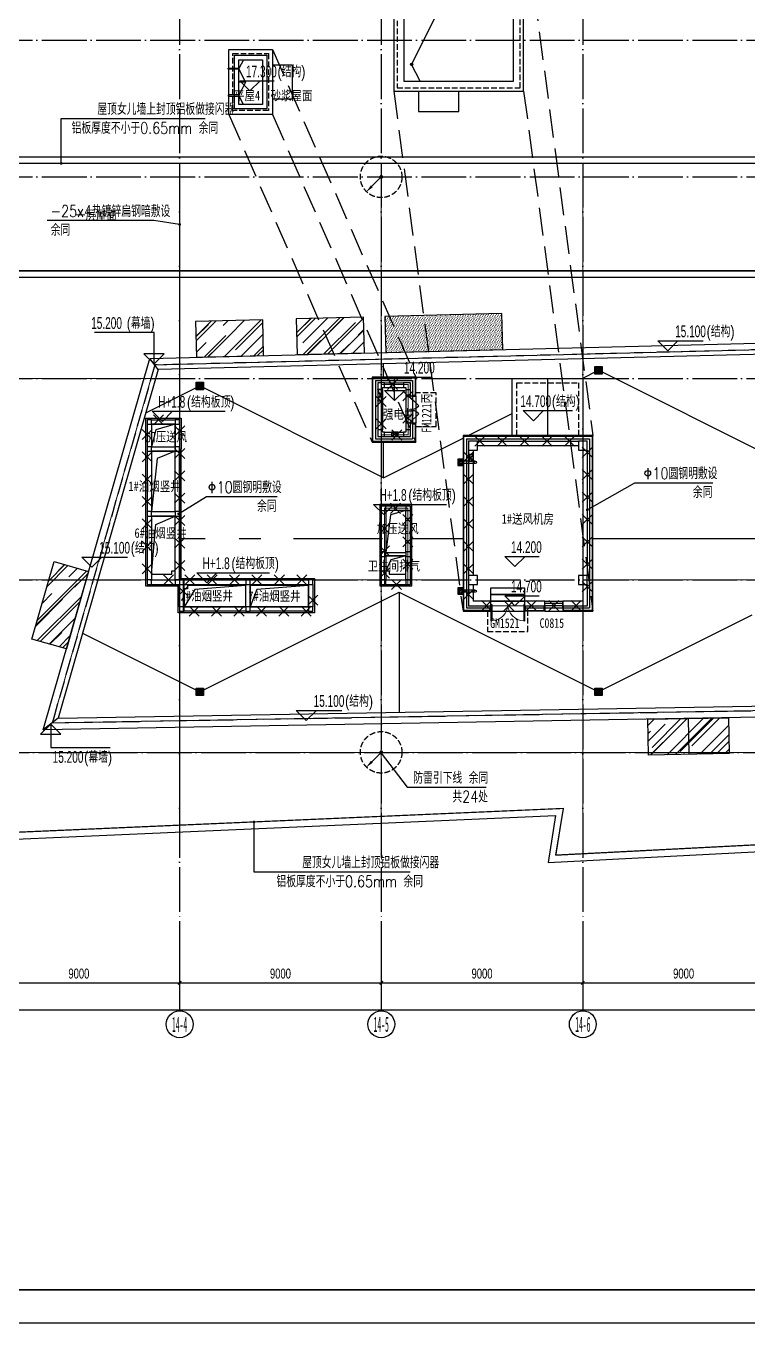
# Model space of a CAD drawing. Extents: x -233336 to 840473, y -28113 to 330904.
# Drawn here: x 706535 to 738745, y 238458 to 297118 of the extents above; entities that cross this region are included whole.
import ezdxf
from ezdxf.enums import TextEntityAlignment as Align
from ezdxf.xclip import XClip

# ---------------------------------------------------------------- set-up
doc = ezdxf.new("R2010")
doc.units = 0
doc.header["$LTSCALE"] = 1000
doc.header["$XCLIPFRAME"] = 2
for name, pattern in [('104-14# 核心筒$0$DOTE', [2.42, 2, -0.2, 0.02, -0.2]), ('DASH', [0.35, 0.25, -0.1]), ('X-104 14#平面$0$$0$DASH', [0.35, 0.25, -0.1]), ('X-104 14#平面$0$109 3#平面$0$DASH', [0.35, 0.25, -0.1]), ('X-104 14#平面$0$DASH', [0.35, 0.25, -0.1])]:
    doc.linetypes.add(name, pattern=pattern)
doc.layers.get('0').update_dxf_attribs({"linetype": 'CONTINUOUS'})
doc.layers.get('Defpoints').update_dxf_attribs({"linetype": 'CONTINUOUS'})
for name, color, linetype in [('104-14# 核心筒$0$01-标注_轴线坐标', 8, 'CONTINUOUS'), ('104-14# 核心筒$0$A_AXIS-轴线', 8, '104-14# 核心筒$0$DOTE'), ('104-14# 核心筒$0$AXIS_TEXT', 7, 'CONTINUOUS'), ('AXIS_TEXT', 7, 'CONTINUOUS'), ('LIGHTNING_DIM', 80, 'CONTINUOUS'), ('LWIRE', 80, 'CONTINUOUS'), ('TEL_LEAD', 80, 'CONTINUOUS'), ('WIRE-避雷', 130, 'CONTINUOUS'), ('X-104 14#平面$0$01-标注_标高', 8, 'CONTINUOUS'), ('X-104 14#平面$0$02-TEXT_房间', 9, 'CONTINUOUS'), ('X-104 14#平面$0$02-TEXT_标注', 9, 'CONTINUOUS'), ('X-104 14#平面$0$02-TEXT_门窗', 9, 'CONTINUOUS'), ('X-104 14#平面$0$A-C_玻璃幕墙', 8, 'CONTINUOUS'), ('X-104 14#平面$0$A-C_窗', 8, 'CONTINUOUS'), ('X-104 14#平面$0$A-C_门', 8, 'CONTINUOUS'), ('X-104 14#平面$0$A-O_分水线', 8, 'CONTINUOUS'), ('X-104 14#平面$0$A-O_屋面', 8, 'CONTINUOUS'), ('X-104 14#平面$0$A-SUR_保温', 8, 'CONTINUOUS'), ('X-104 14#平面$0$A-SUR_看线', 8, 'CONTINUOUS'), ('X-104 14#平面$0$A-TECH_电气', 8, 'CONTINUOUS'), ('X-104 14#平面$0$A-TECH_结构', 8, 'CONTINUOUS'), ('X-104 14#平面$0$A_STR-砌块墙', 7, 'CONTINUOUS'), ('X-104 14#平面$0$A_STR-砼柱', 8, 'CONTINUOUS'), ('X-104 14#平面$0$DOOR_FIRE', 8, 'CONTINUOUS'), ('X-104 14#平面$0$DOOR_FIRE_TEXT', 7, 'CONTINUOUS'), ('X-104 14#平面$0$DUCT-新风管立管', 3, 'CONTINUOUS'), ('X-104 14#平面$0$EH_玻璃', 8, 'CONTINUOUS'), ('X-104 14#平面$0$图例', 7, 'CONTINUOUS')]:
    doc.layers.add(name, color=color, linetype=linetype)
doc.layers.add('X-104 14#平面$0$04-不打印_辅助线', color=8, linetype='CONTINUOUS', plot=False)
doc.styles.add('104-14# 核心筒$0$_TCH_AXIS', font='STXIHEI.TTF', dxfattribs={"width": 0.8})
doc.styles.add('104-14# 核心筒$0$_TCH_DIM_T3', font='ros.shx', dxfattribs={"width": 0.705882, "bigfont": 'jd.shx'})
doc.styles.add('_TEL_DIM', font='ROMANS2', dxfattribs={"width": 0.8, "height": 3.5, "bigfont": 'HZDF2'})
doc.styles.add('COMPLEX', font='COMPLEX')
doc.styles.get("Standard").update_dxf_attribs({"font": 'GBENOR', "bigfont": 'GBCBIG'})
doc.styles.add('X-104 14#平面$0$_TCH_DIM', font='ros.shx', dxfattribs={"width": 0.8, "bigfont": 'jd.shx'})
doc.styles.add('X-104 14#平面$0$_TCH_SPACE', font='STXIHEI.TTF', dxfattribs={"width": 0.8, "height": 5})
doc.styles.add('X-104 14#平面$0$_TCH_WINDOW', font='STXIHEI.TTF', dxfattribs={"width": 0.75, "height": 3.5})
doc.styles.add('X-104 14#平面$0$Standard', font='STXIHEI.TTF', dxfattribs={"width": 0.8})
doc.dimstyles.new('104-14# 核心筒$0$_TCH_ARCH&&150', dxfattribs={"dimtxt": 446.25, "dimasz": 150, "dimexe": 375, "dimexo": 450, "dimgap": 189.375, "dimtad": 1, "dimdec": 0, "dimzin": 0, "dimdsep": 46, "dimtxsty": '104-14# 核心筒$0$_TCH_DIM_T3', "dimblk": '104-14# 核心筒$0$_ArchTick', "dimcen": 0.09, "dimclrt": 7, "dimazin": 2, "dimtfac": 1, "dimtdec": 0, "dimtix": 1, "dimtmove": 2, "dimatfit": 3, "dimfxl": 0, "dimtolj": 1, "dimtzin": 0, "dimarcsym": 0})
pattern_1 = [(45, (0, 0), (646.5784, 1724.2092), [11430, -1524, 3810, -762]), (45, (447.2, 986), (-1255.4398, 177.809), [2286, -251.46, 4572, -571.5]), (45, (-188.6, 727.4), (2440.8336, 3162.8462), [6096, -1066.8, 3048, -762])]

# ---------------------------------------------------------------- blocks, each defined once
blk = doc.blocks.new('图框-A1+1-4')
for points, const_width in [([(0, 0), (1051, 0), (1051, 594), (0, 594)], 0.05), ([(976, 584), (25, 584), (25, 10), (976, 10)], 0.5)]:
    blk.add_lwpolyline(points, close=True, dxfattribs=dict(const_width=const_width))
blk = doc.blocks.new('104-14# 核心筒$0$_ArchTick')
at = {"color": 0, "linetype": 'ByBlock', "const_width": 0.4}
blk.add_lwpolyline([(-0.5, -0.5), (0.5, 0.5)], dxfattribs=at)
blk = doc.blocks.new('*D424')
at = {"layer": '104-14# 核心筒$0$01-标注_轴线坐标', "color": 0, "lineweight": -2}
for p, q in [((14400, 259305), (14400, 256630)), ((23400, 259305), (23400, 256630)), ((14400, 257005), (23400, 257005))]:
    blk.add_line(p, q, dxfattribs=at)
at = {"layer": 'Defpoints', "color": 0}
for p in [(14400, 259755), (23400, 259755), (23400, 257005)]:
    blk.add_point(p, dxfattribs=at)
at = {"layer": '104-14# 核心筒$0$01-标注_轴线坐标', "color": 0, "lineweight": -2, "xscale": 150, "yscale": 150, "zscale": 150, "rotation": 180}
blk.add_blockref('104-14# 核心筒$0$_ArchTick', (14400, 257005), dxfattribs=at)
at = {"layer": '104-14# 核心筒$0$01-标注_轴线坐标', "color": 0, "lineweight": -2, "xscale": 150, "yscale": 150, "zscale": 150}
blk.add_blockref('104-14# 核心筒$0$_ArchTick', (23400, 257005), dxfattribs=at)
at = {"layer": '104-14# 核心筒$0$01-标注_轴线坐标', "color": 7, "insert": (18900, 257417), "char_height": 446.2, "attachment_point": 5, "style": '104-14# 核心筒$0$_TCH_DIM_T3'}
blk.add_mtext('\\A1;9000', dxfattribs=at)
blk = doc.blocks.new('*D425')
at = {"layer": '104-14# 核心筒$0$01-标注_轴线坐标', "color": 0, "lineweight": -2}
for p, q in [((23400, 259305), (23400, 256630)), ((32400, 259305), (32400, 256630)), ((23400, 257005), (32400, 257005))]:
    blk.add_line(p, q, dxfattribs=at)
at = {"layer": 'Defpoints', "color": 0}
for p in [(23400, 259755), (32400, 259755), (32400, 257005)]:
    blk.add_point(p, dxfattribs=at)
at = {"layer": '104-14# 核心筒$0$01-标注_轴线坐标', "color": 0, "lineweight": -2, "xscale": 150, "yscale": 150, "zscale": 150, "rotation": 180}
blk.add_blockref('104-14# 核心筒$0$_ArchTick', (23400, 257005), dxfattribs=at)
at = {"layer": '104-14# 核心筒$0$01-标注_轴线坐标', "color": 0, "lineweight": -2, "xscale": 150, "yscale": 150, "zscale": 150}
blk.add_blockref('104-14# 核心筒$0$_ArchTick', (32400, 257005), dxfattribs=at)
at = {"layer": '104-14# 核心筒$0$01-标注_轴线坐标', "color": 7, "insert": (27900, 257417), "char_height": 446.2, "attachment_point": 5, "style": '104-14# 核心筒$0$_TCH_DIM_T3'}
blk.add_mtext('\\A1;9000', dxfattribs=at)
blk = doc.blocks.new('*D426')
at = {"layer": '104-14# 核心筒$0$01-标注_轴线坐标', "color": 0, "lineweight": -2}
for p, q in [((32400, 259305), (32400, 256630)), ((41400, 259305), (41400, 256630)), ((32400, 257005), (41400, 257005))]:
    blk.add_line(p, q, dxfattribs=at)
at = {"layer": 'Defpoints', "color": 0}
for p in [(32400, 259755), (41400, 259755), (41400, 257005)]:
    blk.add_point(p, dxfattribs=at)
at = {"layer": '104-14# 核心筒$0$01-标注_轴线坐标', "color": 0, "lineweight": -2, "xscale": 150, "yscale": 150, "zscale": 150, "rotation": 180}
blk.add_blockref('104-14# 核心筒$0$_ArchTick', (32400, 257005), dxfattribs=at)
at = {"layer": '104-14# 核心筒$0$01-标注_轴线坐标', "color": 0, "lineweight": -2, "xscale": 150, "yscale": 150, "zscale": 150}
blk.add_blockref('104-14# 核心筒$0$_ArchTick', (41400, 257005), dxfattribs=at)
at = {"layer": '104-14# 核心筒$0$01-标注_轴线坐标', "color": 7, "insert": (36900, 257417), "char_height": 446.2, "attachment_point": 5, "style": '104-14# 核心筒$0$_TCH_DIM_T3'}
blk.add_mtext('\\A1;9000', dxfattribs=at)
blk = doc.blocks.new('*D427')
at = {"layer": '104-14# 核心筒$0$01-标注_轴线坐标', "color": 0, "lineweight": -2}
for p, q in [((41400, 259305), (41400, 256630)), ((50400, 259305), (50400, 256630)), ((41400, 257005), (50400, 257005))]:
    blk.add_line(p, q, dxfattribs=at)
at = {"layer": 'Defpoints', "color": 0}
for p in [(41400, 259755), (50400, 259755), (50400, 257005)]:
    blk.add_point(p, dxfattribs=at)
at = {"layer": '104-14# 核心筒$0$01-标注_轴线坐标', "color": 0, "lineweight": -2, "xscale": 150, "yscale": 150, "zscale": 150, "rotation": 180}
blk.add_blockref('104-14# 核心筒$0$_ArchTick', (41400, 257005), dxfattribs=at)
at = {"layer": '104-14# 核心筒$0$01-标注_轴线坐标', "color": 0, "lineweight": -2, "xscale": 150, "yscale": 150, "zscale": 150}
blk.add_blockref('104-14# 核心筒$0$_ArchTick', (50400, 257005), dxfattribs=at)
at = {"layer": '104-14# 核心筒$0$01-标注_轴线坐标', "color": 7, "insert": (45900, 257417), "char_height": 446.2, "attachment_point": 5, "style": '104-14# 核心筒$0$_TCH_DIM_T3'}
blk.add_mtext('\\A1;9000', dxfattribs=at)
blk = doc.blocks.new('_AXISO')
blk.add_circle((0, 0), 0.5)
at = {"layer": 'AXIS_TEXT', "style": 'COMPLEX', "width": 1.041667}
blk.add_attdef('A', text='', height=0.56, dxfattribs=at).set_placement((-0.25, -0.28), (0.25, -0.28), align=Align.FIT)
blk = doc.blocks.new('*D477')
at = {"layer": '104-14# 核心筒$0$01-标注_轴线坐标', "color": 0, "lineweight": -2}
for p, q in [((-6010, 259305), (-6010, 255430)), ((120742, 259305), (120742, 255430)), ((-6010, 255805), (120742, 255805))]:
    blk.add_line(p, q, dxfattribs=at)
at = {"layer": 'Defpoints', "color": 0}
for p in [(-6010, 259755), (120742, 259755), (120742, 255805)]:
    blk.add_point(p, dxfattribs=at)
at = {"layer": '104-14# 核心筒$0$01-标注_轴线坐标', "color": 0, "lineweight": -2, "xscale": 150, "yscale": 150, "zscale": 150, "rotation": 180}
blk.add_blockref('104-14# 核心筒$0$_ArchTick', (-6010, 255805), dxfattribs=at)
at = {"layer": '104-14# 核心筒$0$01-标注_轴线坐标', "color": 0, "lineweight": -2, "xscale": 150, "yscale": 150, "zscale": 150}
blk.add_blockref('104-14# 核心筒$0$_ArchTick', (120742, 255805), dxfattribs=at)
at = {"layer": '104-14# 核心筒$0$01-标注_轴线坐标', "color": 7, "insert": (57366, 256217), "char_height": 446.2, "attachment_point": 5, "style": '104-14# 核心筒$0$_TCH_DIM_T3'}
blk.add_mtext('\\A1;126752', dxfattribs=at)
blk = doc.blocks.new('X-104 14#平面$0$0000')
for p, q in [((-8900, 15021), (-8900, 15629)), ((-25, 14971), (700, 15334)), ((9050, 11159), (700, 15334)), ((-19514, 13427), (-17100, 14634)), ((-8900, 10534), (-17100, 14634)), ((-5125, 12421), (-3150, 13409)), ((-8900, 10534), (-5350, 12309)), ((-8900, 10534), (-8900, 12121)), ((-17930, 7817), (-16855, 7817)), ((-15345, 7817), (-14375, 7817)), ((-12925, 7817), (-8950, 7817)), ((-7700, 7817), (-5350, 7817)), ((450, 7817), (27000, 7817)), ((-17100, 971), (-8200, 5421)), ((-8200, 5421), (700, 971)), ((7550, 4396), (700, 971))]:
    blk.add_line(p, q)
for points in [[(-8200, 5421), (-8200, 57)], [(-22335, 3589), (-17100, 971)]]:
    blk.add_lwpolyline(points)
blk = doc.blocks.new('X-104 14#平面$0$jtkjuyriuy')
h = blk.add_hatch()
h.set_pattern_fill('ANSI31', color=8, scale=30, angle=45)
h.set_pattern_definition([(90, (0, 0), (-47.625, 1e-14), [])])
h.paths.add_polyline_path([(-138, 138), (138, 138), (138, -138), (-138, -138)])
for points in [[(-168, 168), (168, 168), (168, -168), (-168, -168)], [(-138, 138), (138, 138), (138, -138), (-138, -138)]]:
    blk.add_lwpolyline(points, close=True)
at = {"layer": 'X-104 14#平面$0$04-不打印_辅助线'}
for p, q in [((-168, 0), (168, 0)), ((0, 168), (0, -168))]:
    blk.add_line(p, q, dxfattribs=at)
blk = doc.blocks.new('X-104 14#平面$0$ddddllll')
at = {"layer": 'X-104 14#平面$0$A-O_分水线'}
for p in [(17800, 15034), (0, 14334), (0, 671), (17800, 671)]:
    blk.add_blockref('X-104 14#平面$0$jtkjuyriuy', p, dxfattribs=at)
blk = doc.blocks.new('X-104 14#平面$0$000003333')
for centre in [(42100, 284363), (24300, 283663), (24300, 270000), (42100, 270000)]:
    blk.add_circle(centre, 50)
blk = doc.blocks.new('X-104 14#平面$0$A$C6C68079C')
at = {"layer": 'X-104 14#平面$0$图例'}
for p, q in [((91, 87), (145, 141)), ((91, -87), (145, -137))]:
    blk.add_line(p, q, dxfattribs=at)
for points in [[(-80, -137), (-80, 141), (145, 141), (145, -137)], [(-80, -87), (-80, 87), (91, 87), (91, -87)]]:
    blk.add_lwpolyline(points, close=True, dxfattribs=at)
blk = doc.blocks.new('*U94')
blk.add_lwpolyline([(200, 0), (200, 500), (0, 500), (0, 0), (200, 0), (0, 500), (0, 0), (200, 500)])
blk = doc.blocks.new('*U95')
blk.add_lwpolyline([(200, 0), (200, 300), (0, 300), (0, 0), (200, 0), (0, 300), (0, 0), (200, 300)])
blk = doc.blocks.new('X-104 14#平面$0$dd')
at = {"layer": 'X-104 14#平面$0$A-TECH_电气'}
for name, p in [('*U94', (32313, -16100)), ('*U95', (36363, -18802))]:
    blk.add_blockref(name, p, dxfattribs=at)
at = {"layer": 'X-104 14#平面$0$A-TECH_电气', "rotation": 270}
blk.add_blockref('*U95', (32913, -17500), dxfattribs=at)
blk = doc.blocks.new('_FZHK')
blk.add_lwpolyline([(-0.5, -0.5), (0.5, -0.5), (0.5, 0.5), (-0.5, 0.5)], close=True)
blk = doc.blocks.new('X-104 14#平面$0$$DorLib2D$00000002')
for p, q in [((-0.5, 0), (-0.5, 0.4875)), ((-0.475, 0.4875), (-0.5, 0.4875)), ((-0.475, 0), (-0.475, 0.4875)), ((0.475, 0), (0.475, 0.4875)), ((0.475, 0.4875), (0.5, 0.4875)), ((0.5, 0), (0.5, 0.4875)), ((-0.5, 0), (-0.475, 0)), ((0.5, 0), (0.475, 0))]:
    blk.add_line(p, q)
at = {"lineweight": 13}
for centre, start, end in [((-0.4875, 0), 0, 88.53072), ((0.4875, 0), 91.46928, 180)]:
    blk.add_arc(centre, 0.4875, start, end, dxfattribs=at)
blk = doc.blocks.new('X-104 14#平面$0$$TCHSYS$WIN2D')
for p, q in [((-0.5, 0.5), (0.5, 0.5)), ((-0.5, 0.5), (-0.5, -0.5)), ((0.5, 0.167), (-0.5, 0.167)), ((0.5, 0.5), (0.5, -0.5)), ((0.5, -0.167), (-0.5, -0.167)), ((-0.5, -0.5), (0.5, -0.5))]:
    blk.add_line(p, q)
blk = doc.blocks.new('X-104 14#平面$0$$DorLib2D$00000116')
at = {"color": 0}
for p, q in [((-0.5, 0), (-0.146, 0.354)), ((0.5, 0), (0.146, 0.354))]:
    blk.add_line(p, q, dxfattribs=at)
for centre, start, end in [((-0.5, 0), 0, 45), ((0.5, 0), 135, 180)]:
    blk.add_arc(centre, 0.5, start, end, dxfattribs=at)
blk = doc.blocks.new('$TelecSys$00000009')
for p, q in [((-0.5, 0.5), (0.5, -0.5)), ((0.5, 0.5), (-0.5, -0.5))]:
    blk.add_line(p, q)
blk = doc.blocks.new('$TelecSys$00000080')
for p, q in [((-0.7, -0.7), (0, 0)), ((0.104, 0.104), (0.104, 0.104)), ((-0.104, -0.104), (-0.104, -0.104))]:
    blk.add_line(p, q)
at = {"const_width": 0.142}
blk.add_lwpolyline([(0.071, 0, 1), (-0.071, 0, 1)], format="xyb", close=True, dxfattribs=at)
blk.add_solid([(-0.63, -0.77), (-0.77, -0.63), (-1.15, -1.15)])
at = {"width": 0.8, "flags": 9}
blk.add_attdef('A', (0, 0), '', height=0.00002, rotation=180, dxfattribs=at)
blk = doc.blocks.new('104-14# 核心筒')
at = {"layer": '104-14# 核心筒$0$01-标注_轴线坐标'}
for p, q in [((23400, 259754.9), (23400, 255754.9)), ((32400, 259754.9), (32400, 255754.9)), ((41400, 259754.9), (41400, 255754.9))]:
    blk.add_line(p, q, dxfattribs=at)
at = {"layer": '104-14# 核心筒$0$A_AXIS-轴线'}
for p, q in [((23400, 317833.6), (23400, 259754.9)), ((32400, 317833.6), (32400, 259754.9)), ((41400, 317833.6), (41400, 259754.9)), ((-9370.1, 299100), (120259.9, 299100)), ((-9370.1, 293000), (120259.9, 293000)), ((-9370.1, 284000), (120259.9, 284000)), ((-9370.1, 275000), (120259.9, 275000)), ((-9520, 267300), (59400, 267300))]:
    blk.add_line(p, q, dxfattribs=at)
at = {"layer": '104-14# 核心筒$0$01-标注_轴线坐标'}
ref = blk.add_blockref('_AXISO', (23400, 255154.9), dxfattribs=dict(at, xscale=1200, yscale=1200, zscale=1200))
ref.add_attrib('A', '14-4', dxfattribs={"layer": '104-14# 核心筒$0$AXIS_TEXT', "height": 678.82, "style": '104-14# 核心筒$0$_TCH_AXIS', "width": 0.46828}).set_placement((23060.6, 254815.5), (23739.4, 254815.5), align=Align.FIT)
ref = blk.add_blockref('_AXISO', (32400, 255154.9), dxfattribs=dict(at, xscale=1200, yscale=1200, zscale=1200))
ref.add_attrib('A', '14-5', dxfattribs={"layer": '104-14# 核心筒$0$AXIS_TEXT', "height": 678.82, "style": '104-14# 核心筒$0$_TCH_AXIS', "width": 0.46828}).set_placement((32060.6, 254815.5), (32739.4, 254815.5), align=Align.FIT)
ref = blk.add_blockref('_AXISO', (41400, 255154.9), dxfattribs=dict(at, xscale=1200, yscale=1200, zscale=1200))
ref.add_attrib('A', '14-6', dxfattribs={"layer": '104-14# 核心筒$0$AXIS_TEXT', "height": 678.82, "style": '104-14# 核心筒$0$_TCH_AXIS', "width": 0.46828}).set_placement((41060.6, 254815.5), (41739.4, 254815.5), align=Align.FIT)
for p1, p2, distance, text, picture, middle in [((-6009.8, 259754.9), (120741.8, 259754.9), -3950, '126752', '*D477', (57366, 256217.4)), ((14400, 259754.9), (23400, 259754.9), -2750, '9000', '*D424', (18900, 257417.4)), ((23400, 259754.9), (32400, 259754.9), -2750, '9000', '*D425', (27900, 257417.4)), ((32400, 259754.9), (41400, 259754.9), -2750, '9000', '*D426', (36900, 257417.4)), ((41400, 259754.9), (50400, 259754.9), -2750, '9000', '*D427', (45900, 257417.4))]:
    dim = blk.add_aligned_dim(p1=p1, p2=p2, distance=distance, text=text, dimstyle='104-14# 核心筒$0$_TCH_ARCH&&150', dxfattribs=at)
    dim.commit()
    dim.dimension.update_dxf_attribs({"geometry": picture, "text_midpoint": middle})
blk = doc.blocks.new('X-104 14#平面')
at = {"layer": 'X-104 14#平面$0$EH_玻璃'}
h = blk.add_hatch(dxfattribs=at)
h.set_pattern_fill('DOTS', color=256, scale=50, angle=45)
h.paths.add_polyline_path([(37785.9, 286891.5), (32557.6, 286759.6), (32597.9, 285160.1), (37826.2, 285292)])
h = blk.add_hatch(dxfattribs=at)
h.set_pattern_fill('AR-RROOF', color=256, scale=600, angle=45)
h.set_pattern_definition(pattern_1)
h.paths.add_polyline_path([(27109.3, 286622.3), (24110.3, 286546.7), (24150.6, 284947.2), (27149.6, 285022.8)])
h = blk.add_hatch(dxfattribs=at)
h.set_pattern_fill('AR-RROOF', color=256, scale=600, angle=45)
h.set_pattern_definition(pattern_1)
h.paths.add_polyline_path([(31607.9, 286735.7), (28608.8, 286660.1), (28649.2, 285060.6), (31648.2, 285136.2)])
h = blk.add_hatch(dxfattribs=at)
h.set_pattern_fill('AR-RROOF', color=256, scale=600, angle=45)
h.set_pattern_definition(pattern_1)
h.paths.add_polyline_path([(17798.5, 275819.1), (19336.5, 275378.1), (18344.2, 271917.6), (16806.2, 272358.6)])
h = blk.add_hatch(dxfattribs=at)
h.set_pattern_fill('AR-RROOF', color=256, scale=600, angle=45)
h.set_pattern_definition(pattern_1)
h.paths.add_polyline_path([(44305.2, 268779.4), (47904.6, 268842.3), (47932.5, 267242.5), (44333.1, 267179.7)])
for points in [[(139216.5, 241800), (-18433.5, 241800), (-18433.5, 330900), (139216.5, 330900)], [(-18433.5, 152700), (139216.5, 152700), (139216.5, 241800), (-18433.5, 241800)]]:
    blk.add_lwpolyline(points, close=True)
at = {"color": 8, "linetype": 'X-104 14#平面$0$109 3#平面$0$DASH'}
for points in [[(38607.5, 296975.9), (38607.5, 304525.9), (33107.5, 304525.9), (33107.5, 296975.9)], [(25774, 298503.5), (27364, 298503.5), (27364, 295963.5), (25774, 295963.5)]]:
    blk.add_lwpolyline(points, close=True, dxfattribs=at)
at = {"layer": 'X-104 14#平面$0$01-标注_标高'}
for p, q in [((26537, 296838.5), (26087, 297288.5)), ((26087, 297288.5), (27618.9, 297288.5)), ((26537, 296838.5), (26987, 297288.5)), ((22255.1, 286052.7), (19595.6, 286052.7)), ((22255.1, 284649.3), (22255.1, 286052.7)), ((45191.7, 285231.5), (44741.7, 285681.5)), ((44741.7, 285681.5), (46776.5, 285681.5)), ((45191.7, 285231.5), (45641.7, 285681.5)), ((22255.1, 284649.3), (21805.1, 285099.3)), ((22705.1, 285099.3), (21805.1, 285099.3)), ((22255.1, 284649.3), (22705.1, 285099.3)), ((32998.5, 283010.5), (32998.5, 284060.5)), ((32998.5, 284060.5), (34670.5, 284060.5)), ((32998.5, 283010.5), (32548.5, 283460.5)), ((32548.5, 283460.5), (33448.5, 283460.5)), ((32998.5, 283010.5), (33448.5, 283460.5)), ((22627.3, 282082.3), (22177.3, 282532.3)), ((22177.3, 282532.3), (25433.3, 282532.3)), ((22627.3, 282082.3), (23077.3, 282532.3)), ((39192.1, 282111.8), (38742.1, 282561.8)), ((38742.1, 282561.8), (40932.4, 282561.8)), ((39192.1, 282111.8), (39642.1, 282561.8)), ((32509.8, 277923.6), (32059.8, 278373.6)), ((32059.8, 278373.6), (35315.8, 278373.6)), ((32509.8, 277923.6), (32959.8, 278373.6)), ((19481.2, 275566), (19031.2, 276016)), ((19031.2, 276016), (21066, 276016)), ((19481.2, 275566), (19931.2, 276016)), ((38368.1, 275595.5), (37918.1, 276045.5)), ((37918.1, 276045.5), (39450, 276045.5)), ((38368.1, 275595.5), (38818.1, 276045.5)), ((24612.3, 274873.6), (24162.3, 275323.6)), ((24162.3, 275323.6), (27418.3, 275323.6)), ((24612.3, 274873.6), (25062.3, 275323.6)), ((38368.1, 273838.4), (37918.1, 274288.4)), ((37918.1, 274288.4), (39450, 274288.4)), ((38368.1, 273838.4), (38818.1, 274288.4)), ((29052.2, 268722.5), (28602.2, 269172.5)), ((28602.2, 269172.5), (30637, 269172.5)), ((29052.2, 268722.5), (29502.2, 269172.5)), ((17642.7, 268564.1), (17192.7, 268114.1)), ((17192.7, 268114.1), (18092.7, 268114.1)), ((17642.7, 268564.1), (18092.7, 268114.1)), ((17642.7, 268564.1), (17642.7, 267514.1)), ((17642.7, 267514.1), (20302.2, 267514.1))]:
    blk.add_line(p, q, dxfattribs=at)
at = {"layer": 'X-104 14#平面$0$02-TEXT_标注', "linetype": 'X-104 14#平面$0$DASH', "ltscale": 5}
for points in [[(38757.5, 304675.9), (41850, 281450)], [(27544, 298683.5), (33950, 284050)], [(32957.5, 296825.9), (36050, 273600)], [(38757.5, 296825.9), (41850, 273600)], [(25594, 295783.5), (32000, 281150)], [(27544, 295783.5), (33950, 281150)]]:
    blk.add_lwpolyline(points, dxfattribs=at)
at = {"layer": 'X-104 14#平面$0$A-C_玻璃幕墙'}
for points in [[(37785.9, 286891.5), (32557.6, 286759.6), (32597.9, 285160.1), (37826.2, 285292)], [(27109.3, 286622.3), (24110.3, 286546.7), (24150.6, 284947.2), (27149.6, 285022.8)], [(31607.9, 286735.7), (28608.8, 286660.1), (28649.2, 285060.6), (31648.2, 285136.2)], [(40530, 273850), (40500, 273850), (40500, 273600), (41850, 273600), (41850, 281450), (36050, 281450), (36050, 273600), (37300, 273600), (37300, 273850), (37270, 273850), (37270, 273630), (36080, 273630), (36080, 281420), (41820, 281420), (41820, 273630), (40530, 273630)], [(17798.5, 275819.1), (19336.5, 275378.1), (18344.2, 271917.6), (16806.2, 272358.6)], [(38800, 273850), (38830, 273850), (38830, 273630), (39670, 273630), (39670, 273850), (39700, 273850), (39700, 273600), (38800, 273600)], [(44305.2, 268779.4), (47904.6, 268842.3), (47932.5, 267242.5), (44333.1, 267179.7)]]:
    blk.add_lwpolyline(points, close=True, dxfattribs=at)
for points in [[(33770, 283200), (33950, 283200), (33950, 284050), (32000, 284050), (32000, 281150), (32150, 281150)], [(32150, 281180), (32030, 281180), (32030, 284020), (33920, 284020), (33920, 283230), (33770, 283230)], [(32150, 281150), (33950, 281150), (33950, 282000), (33770, 282000)], [(33770, 281970), (33920, 281970), (33920, 281180), (32150, 281180)], [(46104.9, 268810.8), (46132.8, 267211.1)], [(47904.6, 268842.3), (47932.5, 267242.5)]]:
    blk.add_lwpolyline(points, dxfattribs=at)
at = {"layer": 'X-104 14#平面$0$A-C_门'}
blk.add_line((37300, 274050), (38800, 274050), dxfattribs=at)
for points in [[(37300, 274650), (38800, 274650), (38800, 274350), (37300, 274350)], [(37300, 274350), (38800, 274350), (38800, 274050), (37300, 274050)]]:
    blk.add_lwpolyline(points, close=True, dxfattribs=at)
at = {"layer": 'X-104 14#平面$0$A-O_分水线'}
for p, q in [((26244, 298233.5), (26044, 297833.5)), ((26344, 297233.5), (26044, 297833.5)), ((26344, 297233.5), (26044, 296633.5)), ((26344, 297233.5), (26044, 297233.5)), ((26244, 296233.5), (26044, 296633.5)), ((36600, 280300), (35970, 280300)), ((36600, 280200), (35970, 280200)), ((36600, 274550), (35970, 274550)), ((36600, 274450), (35970, 274450))]:
    blk.add_line(p, q, dxfattribs=at)
for points in [[(34132.5, 297275.9), (33757.5, 298025.9), (35120, 300750.9)], [(39825, 284000), (39825, 281450)]]:
    blk.add_lwpolyline(points, dxfattribs=at)
for points in [[(25564, 297858.5), (26044, 297858.5), (26044, 297808.5), (25564, 297808.5)], [(25564, 296608.5), (26044, 296608.5), (26044, 296658.5), (25564, 296658.5)]]:
    blk.add_lwpolyline(points, close=True, dxfattribs=at)
for centre in [(33757.5, 298025.9), (36600, 280250), (36600, 274500)]:
    blk.add_circle(centre, 50, dxfattribs=at)
for centre in [(35970, 280250), (35970, 274500)]:
    blk.add_arc(centre, 50, 90, 270, dxfattribs=at)
at = {"layer": 'X-104 14#平面$0$A-O_分水线', "linetype": 'X-104 14#平面$0$$0$DASH', "ltscale": 0.2}
for centre in [(35970, 280250), (35970, 274500)]:
    blk.add_arc(centre, 50, 270, 90, dxfattribs=at)
at = {"layer": 'X-104 14#平面$0$A-O_屋面', "color": 1}
blk.add_line((41396.5, 269228.7), (41405.2, 268728.8), dxfattribs=at)
at = {"layer": 'X-104 14#平面$0$A-O_屋面'}
for points in [[(82349.8, 264577.4), (83499.8, 267565.9), (52926.6, 266284.7), (53491, 268939.8), (17309.3, 268308.2), (22065.4, 284894.6), (62738.3, 285920), (62307.5, 284891.2), (92265.6, 286255.1), (99426.9, 312025), (120741.8, 306094.6), (117562.9, 278400.5), (119297.3, 278014.5), (109062.3, 262867.9), (82417.6, 264753.6)], [(22444.8, 284404), (22065.4, 284894.6)], [(38250, 281450), (38250, 284000), (41400, 284000), (41400, 281450)], [(17976.2, 268819.9), (17309.3, 268308.2)]]:
    blk.add_lwpolyline(points, dxfattribs=at)
for points in [[(83126.9, 265204.7), (108809.6, 263387.1), (118471.8, 277685.9), (117014.8, 278010.2), (120196.4, 305727.4), (99774.7, 311409.3), (92650.5, 285772.1), (61541.2, 284355.8), (61978.8, 285400.7), (22444.8, 284404), (17976.2, 268819.9), (54110.7, 269450.7), (53549.7, 266811.2), (84240.1, 268097.3)], [(38307.5, 297275.9), (38307.5, 304225.9), (33407.5, 304225.9), (33407.5, 297275.9)], [(25844, 298433.5), (27294, 298433.5), (27294, 296033.5), (25844, 296033.5)], [(26044, 298233.5), (27094, 298233.5), (27094, 296233.5), (26044, 296233.5)]]:
    blk.add_lwpolyline(points, close=True, dxfattribs=at)
at = {"layer": 'X-104 14#平面$0$A-O_屋面', "ltscale": 5}
for points in [[(733.1, 290311.6), (145.5, 290436.5), (881.7, 293900), (66340.6, 293900), (83503.2, 309479.7), (87317.1, 308418.6), (85626.8, 302343.3), (85337.7, 302423.7), (86947.6, 308210), (83582.3, 309146.3), (66456.4, 293600), (1124.6, 293600), (501.3, 290667.5), (795.4, 290605)], [(5790.4, 276559.6), (8392.2, 288800), (70400, 288800), (70400, 288500), (8635.1, 288500), (6083.8, 276497.2)], [(2660.3, 277224.9), (-2631.9, 278349.8), (-6009.8, 262458.3), (40178.1, 264474.9), (39845.1, 262383.6), (83828.3, 264653.8), (82417.6, 264753.6), (82467.7, 264883.9), (40199.6, 262702.3), (40532.1, 264790.6), (-5635.8, 262774.9), (-2400.9, 277994), (2597.9, 276931.4)]]:
    blk.add_lwpolyline(points, close=True, dxfattribs=at)
blk.add_lwpolyline([(95099.4, 296471), (89096.5, 298141.2), (77166, 288800), (8392.2, 288800), (5790.4, 276559.6), (2660.3, 277224.9), (-2631.9, 278349.8), (-6009.8, 262458.3), (40178.1, 264474.9), (39845.1, 262383.6), (83828.3, 264653.8)], dxfattribs=at)
at = {"layer": 'X-104 14#平面$0$A-O_屋面', "linetype": 'X-104 14#平面$0$DASH'}
for points in [[(33950, 281850), (34850, 281850), (34850, 283350), (33950, 283350)], [(38450, 281450), (38450, 283800), (41200, 283800), (41200, 281450)], [(37150, 273600), (37150, 272700), (38950, 272700), (38950, 273600)]]:
    blk.add_lwpolyline(points, dxfattribs=at)
at = {"layer": 'X-104 14#平面$0$A-SUR_保温'}
for p, q in [((32150, 283900), (32150, 281300)), ((32150, 283900), (33800, 283900)), ((33800, 283900), (33800, 283200)), ((33800, 283200), (33700, 283200)), ((21880, 282220), (21880, 280850)), ((21880, 282220), (23470, 282220)), ((23470, 282220), (23470, 280850)), ((33800, 282000), (33700, 282000)), ((33800, 282000), (33800, 281300)), ((32150, 281300), (33800, 281300)), ((36200, 281300), (36200, 275000)), ((36200, 281300), (41700, 281300)), ((41700, 281300), (41700, 275000)), ((21880, 280850), (21880, 277950)), ((23470, 277950), (23470, 280850)), ((33770, 278370), (32330, 278370)), ((32330, 278370), (32330, 276125)), ((33770, 276125), (33770, 278370)), ((21880, 277950), (21880, 274730)), ((23470, 275000), (23470, 277950)), ((32330, 276125), (32330, 274730)), ((33770, 274730), (33770, 276125)), ((21880, 274730), (23300, 274730)), ((23300, 274730), (23330, 274730)), ((23330, 273530), (23330, 274800)), ((23470, 275070), (23500, 275070)), ((23500, 275070), (23566.7, 275070)), ((23566.7, 275070), (26445.3, 275070)), ((23600, 274730), (23566.7, 274730)), ((26445.3, 275070), (29420, 275070)), ((29420, 275070), (29420, 273530)), ((32330, 274730), (33770, 274730)), ((36200, 275000), (36200, 273750)), ((41700, 275000), (41700, 273750)), ((26445.3, 273530), (23330, 273530)), ((29420, 273530), (26445.3, 273530)), ((36200, 273750), (37300, 273750)), ((37300, 273750), (37300, 273850)), ((38800, 273750), (38800, 273850)), ((38800, 273750), (39700, 273750)), ((39700, 273750), (39700, 273850)), ((40500, 273750), (40500, 273850)), ((40500, 273750), (41700, 273750))]:
    blk.add_line(p, q, dxfattribs=at)
for points in [[(38757.5, 296825.9), (38757.5, 304675.9), (32957.5, 304675.9), (32957.5, 296825.9)], [(27544, 295783.5), (25594, 295783.5), (25594, 298683.5), (27544, 298683.5)]]:
    blk.add_lwpolyline(points, close=True, dxfattribs=at)
for points in [[(27544, 296483.5), (28444, 296483.5), (28444, 297983.5), (27544, 297983.5)], [(34057.5, 296825.9), (34057.5, 295925.9), (35857.5, 295925.9), (35857.5, 296825.9)]]:
    blk.add_lwpolyline(points, dxfattribs=at)
at = {"layer": 'X-104 14#平面$0$A-SUR_看线'}
for p, q in [((33950, 283200), (33950, 282000)), ((37300, 273600), (38800, 273600)), ((39700, 273600), (40500, 273600))]:
    blk.add_line(p, q, dxfattribs=at)
at = {"layer": 'X-104 14#平面$0$A-TECH_结构', "linetype": 'X-104 14#平面$0$DASH', "ltscale": 3}
blk.add_lwpolyline([(82843.2, 265024.2), (82843.2, 265024.2), (108910.7, 263179.4), (118802, 277817.3), (117234.1, 278166.3), (120414.6, 305874.3), (99635.5, 311655.6), (92496.6, 285965.3), (61847.8, 284570), (62282.6, 285608.4), (22293, 284600.3), (17709.4, 268615.2), (53862.8, 269246.3), (53300.5, 266600.6), (83944, 267884.8), (82843.2, 265024.2), (82843.2, 265024.2)], dxfattribs=at)
at = {"layer": 'X-104 14#平面$0$A_STR-砌块墙'}
for p, q in [((32250, 283500), (32250, 281700)), ((32450, 283500), (32450, 281700)), ((32550, 283800), (33400, 283800)), ((32550, 283600), (33400, 283600)), ((33500, 283500), (33500, 283200)), ((33700, 283200), (33700, 283500)), ((33500, 283200), (33700, 283200)), ((21950, 281950), (21950, 280950)), ((22150, 282150), (23200, 282150)), ((22150, 281950), (22150, 280950)), ((22150, 281950), (23200, 281950)), ((23200, 281950), (23200, 280950)), ((23400, 281950), (23400, 280950)), ((32550, 281600), (33400, 281600)), ((33700, 282000), (33500, 282000)), ((33500, 282000), (33500, 281700)), ((33700, 281700), (33700, 282000)), ((32550, 281400), (33400, 281400)), ((36700, 281200), (41200, 281200)), ((36700, 281000), (41200, 281000)), ((21950, 280750), (21950, 278050)), ((22150, 280950), (23200, 280950)), ((22150, 280750), (23200, 280750)), ((22150, 280750), (22150, 278050)), ((23200, 278050), (23200, 280750)), ((23400, 278050), (23400, 280750)), ((36300, 280800), (36300, 275200)), ((36500, 280800), (36500, 275200)), ((41400, 280800), (41400, 275200)), ((41600, 280800), (41600, 275200)), ((22150, 278050), (23200, 278050)), ((32400, 278100), (32400, 276250)), ((33500, 278300), (32600, 278300)), ((33500, 278100), (32600, 278100)), ((32600, 278100), (32600, 276250)), ((33500, 276250), (33500, 278100)), ((33700, 276250), (33700, 278100)), ((21950, 277850), (21950, 275000)), ((22150, 277850), (23200, 277850)), ((22150, 277850), (22150, 275000)), ((23200, 275000), (23200, 277850)), ((23400, 275000), (23400, 277850)), ((32400, 276050), (32400, 275000)), ((32600, 276225), (33500, 276225)), ((32600, 276075), (33500, 276075)), ((32600, 276050), (32600, 275000)), ((33500, 275000), (33500, 276050)), ((33700, 275000), (33700, 276050)), ((22150, 275000), (23200, 275000)), ((22150, 274800), (23200, 274800)), ((23300, 274900), (23300, 274900)), ((23400, 274900), (23400, 274900)), ((23400, 273800), (23400, 274800)), ((23500, 274900), (23500, 274900)), ((23500, 274900), (23500, 274900)), ((23533.3, 274900), (23533.3, 274900)), ((23566.7, 274900), (23566.7, 274900)), ((23600, 275000), (26350, 275000)), ((23600, 273800), (23600, 274800)), ((23600, 274800), (26350, 274800)), ((26350, 273800), (26350, 274800)), ((26550, 275000), (29150, 275000)), ((26550, 274800), (29150, 274800)), ((26550, 273800), (26550, 274800)), ((29150, 274800), (29150, 273800)), ((29350, 274800), (29350, 273800)), ((32600, 275000), (33500, 275000)), ((32600, 274800), (33500, 274800)), ((36300, 274800), (36300, 273850)), ((36500, 274800), (36500, 274050)), ((41400, 274800), (41400, 274050)), ((41600, 274800), (41600, 273850)), ((37300, 274050), (36500, 274050)), ((37300, 273850), (37300, 274050)), ((39700, 274050), (38800, 274050)), ((38800, 274050), (38800, 273850)), ((39700, 273850), (39700, 274050)), ((41400, 274050), (40500, 274050)), ((40500, 274050), (40500, 273850)), ((26350, 273800), (23600, 273800)), ((26350, 273600), (23600, 273600)), ((29150, 273800), (26550, 273800)), ((29150, 273600), (26550, 273600)), ((36300, 273850), (37300, 273850)), ((38800, 273850), (39700, 273850)), ((40500, 273850), (41600, 273850))]:
    blk.add_line(p, q, dxfattribs=at)
at = {"layer": 'X-104 14#平面$0$A_STR-砼柱'}
for p, q in [((32250, 283800), (32250, 283500)), ((32550, 283800), (32250, 283800)), ((32250, 283500), (32450, 283500)), ((32450, 283500), (32450, 283600)), ((32450, 283600), (32550, 283600)), ((32550, 283600), (32550, 283800)), ((33700, 283800), (33400, 283800)), ((33400, 283800), (33400, 283600)), ((33400, 283600), (33500, 283600)), ((33500, 283600), (33500, 283500)), ((33500, 283500), (33700, 283500)), ((33700, 283500), (33700, 283800)), ((32450, 281700), (32250, 281700)), ((32250, 281700), (32250, 281400)), ((32450, 281600), (32450, 281700)), ((32550, 281600), (32450, 281600)), ((32550, 281400), (32550, 281600)), ((33500, 281600), (33400, 281600)), ((33400, 281600), (33400, 281400)), ((33700, 281700), (33500, 281700)), ((33500, 281700), (33500, 281600)), ((33700, 281400), (33700, 281700)), ((32250, 281400), (32550, 281400)), ((33400, 281400), (33700, 281400))]:
    blk.add_line(p, q, dxfattribs=at)
at = {"layer": 'X-104 14#平面$0$DOOR_FIRE'}
for p, q in [((33500, 283200), (33500, 282000)), ((33800, 283200), (33800, 282000))]:
    blk.add_line(p, q, dxfattribs=at)
at = {"layer": 'X-104 14#平面$0$DUCT-新风管立管'}
for points in [[(23200, 281950), (22150, 281950), (22150, 280950), (23200, 280950), (23200, 281950), (22334, 281702), (22150, 280950)], [(33500, 278100), (32600, 278100), (32600, 276225), (33500, 276225), (33500, 278100), (32816.4, 277911), (32600, 276225)], [(22150, 275250), (23050, 275250), (23050, 275400), (23200, 275400), (23200, 277850), (22150, 277850), (22150, 275250), (22339.7, 277479.4), (23200, 277850)], [(33500, 276075), (32600, 276075), (32600, 275400), (32750, 275400), (32750, 275250), (33500, 275250), (33500, 276075), (32829.9, 275895.4), (32600, 275400)], [(26350, 274750), (23750, 274750), (23750, 274600), (23600, 274600), (23600, 273800), (26350, 273800), (26350, 274750), (24080.7, 274574.2), (23600, 273800)]]:
    blk.add_lwpolyline(points, dxfattribs=at)
at = {"layer": 'X-104 14#平面$0$DUCT-新风管立管', "elevation": 3000}
for points in [[(23200, 280750), (22150, 280750), (22150, 278050), (23200, 278050), (23200, 280750), (22395.4, 280422.7), (22150, 278050)], [(29150, 274750), (26550, 274750), (26550, 273800), (29150, 273800), (29150, 274750), (26845.6, 274569.8), (26550, 273800)]]:
    blk.add_lwpolyline(points, dxfattribs=at)
at = {"xscale": 150, "yscale": 150, "zscale": 150}
for p in [(-18433.5, 241800), (-18433.5, 152700)]:
    blk.add_blockref('图框-A1+1-4', p, dxfattribs=at)
ref = blk.add_blockref('104-14# 核心筒', (0, 0))
XClip(ref).set_block_clipping_path([(-38664.3623821461, -25500), (139216.5485069363, 330900)])
for name, p in [('X-104 14#平面$0$ddddllll', (24300, 269328.8)), ('X-104 14#平面$0$000003333', (0, 0)), ('X-104 14#平面$0$dd', (-62.7, 299100))]:
    blk.add_blockref(name, p)
at = {"color": 5, "xscale": -1}
for p in [(35970, 280250), (35970, 274500)]:
    blk.add_blockref('X-104 14#平面$0$A$C6C68079C', p, dxfattribs=at)
at = {"layer": 'X-104 14#平面$0$A-C_窗'}
ref = blk.add_blockref('X-104 14#平面$0$$TCHSYS$WIN2D', (40100, 273900), dxfattribs=dict(at, xscale=800, yscale=-300, zscale=300))
ref.add_attrib('A', 'C0815', (39470, 272860.8), dxfattribs={"layer": 'X-104 14#平面$0$02-TEXT_门窗', "height": 428.14, "style": 'X-104 14#平面$0$_TCH_WINDOW', "width": 0.75})
at = {"layer": 'X-104 14#平面$0$A-C_门'}
ref = blk.add_blockref('X-104 14#平面$0$$DorLib2D$00000002', (38050, 273900), dxfattribs=dict(at, xscale=-1500, yscale=-1500, zscale=300))
ref.add_attrib('A', 'GM1521', (37261, 272853.6), dxfattribs={"layer": 'X-104 14#平面$0$02-TEXT_门窗', "height": 428.14, "style": 'X-104 14#平面$0$_TCH_WINDOW', "width": 0.75})
at = {"layer": 'X-104 14#平面$0$A-O_分水线'}
blk.add_blockref('X-104 14#平面$0$0000', (41400, 269028.8), dxfattribs=at)
at = {"layer": 'X-104 14#平面$0$A_STR-砼柱'}
for p, xscale, yscale, zscale in [((22050, 282050), 200, 200, 200), ((23300, 282050), 200, 200, 200), ((36500, 281000), 400, 400, 400), ((41400, 281000), 400, 400, 400), ((22050, 280850), 200, 200, 200), ((23300, 280850), 200, 200, 200), ((22050, 277950), 200, 200, 200), ((23300, 277950), 200, 200, 200), ((32500, 278200, 3000), 200, 200, 200), ((33600, 278200, 3000), 200, 200, 200), ((32500, 276150, 3000), 200, 200, 200), ((33600, 276150, 3000), 200, 200, 200), ((36500, 275000), 400, 400, 400), ((41400, 275000), 400, 400, 400), ((22050, 274900), 200, 200, 200), ((23400, 274900), 400, 200, 200), ((26450, 274900, 3000), 200, 200, 200), ((29250, 274900, 3000), 200, 200, 200), ((32500, 274900, 3000), 200, 200, 200), ((33600, 274900, 3000), 200, 200, 200), ((23500, 273700), 200, 200, 200), ((26450, 273700, 3000), 200, 200, 200), ((29250, 273700, 3000), 200, 200, 200)]:
    blk.add_blockref('_FZHK', p, dxfattribs=dict(at, xscale=xscale, yscale=yscale, zscale=zscale))
at = {"layer": 'X-104 14#平面$0$DOOR_FIRE'}
ref = blk.add_blockref('X-104 14#平面$0$$DorLib2D$00000116', (33650, 282600), dxfattribs=dict(at, xscale=1200, yscale=1200, zscale=300, rotation=270))
ref.add_attrib('A', 'FM1221丙', (34636.5, 281573.4), dxfattribs={"layer": 'X-104 14#平面$0$DOOR_FIRE_TEXT', "height": 428.14, "rotation": 90, "style": 'X-104 14#平面$0$_TCH_WINDOW', "width": 0.75})
at = {"layer": 'X-104 14#平面$0$01-标注_标高', "color": 7, "style": 'X-104 14#平面$0$_TCH_DIM'}
for s, height, width, p in [('(结构)', 520.93, 0.8, (27768.9, 297446)), ('17.300', 525, 0.64, (26361.9, 297446)), ('15.200', 525, 0.64, (19448.4, 286210.2)), ('(幕墙)', 520.93, 0.8, (21037.2, 286210.2)), ('15.100', 525, 0.64, (45519.5, 285839)), ('(结构)', 520.93, 0.8, (46926.5, 285839)), ('14.200', 525, 0.64, (33413.5, 284218)), ('H+1.8', 525, 0.64, (22438.9, 282689.8)), ('(结构板顶)', 520.93, 0.8, (23725.9, 282689.8)), ('14.700', 525, 0.64, (38609.8, 282719.3)), ('(结构)', 520.93, 0.8, (40016.8, 282719.3)), ('H+1.8', 525, 0.64, (32321.4, 278531.1)), ('(结构板顶)', 520.93, 0.8, (33608.4, 278531.1)), ('15.100', 525, 0.64, (19809, 276173.5)), ('(结构)', 520.93, 0.8, (21216, 276173.5)), ('14.200', 525, 0.64, (38193, 276203)), ('H+1.8', 525, 0.64, (24423.8, 275481.1)), ('(结构板顶)', 520.93, 0.8, (25710.8, 275481.1)), ('14.700', 525, 0.64, (38193, 274445.9)), ('15.100', 525, 0.64, (29380, 269330)), ('(结构)', 520.93, 0.8, (30787, 269330)), ('15.200', 525, 0.64, (17729.2, 266831.6)), ('(幕墙)', 520.93, 0.8, (19136.2, 266831.6))]:
    blk.add_text(s, height=height, dxfattribs=dict(at, width=width)).set_placement(p)
at = {"layer": 'X-104 14#平面$0$02-TEXT_房间', "style": 'X-104 14#平面$0$_TCH_SPACE', "width": 0.8}
blk.add_text('1#送风机房', height=428.14, dxfattribs=at).set_placement((37773.9, 277511.3))
at = {"layer": 'X-104 14#平面$0$02-TEXT_标注', "style": 'X-104 14#平面$0$Standard', "width": 0.8}
for s, p in [('平屋4  砂浆屋面', (25825.8, 296418.2)), ('一层屋面', (18729.1, 291077.3)), ('强电井', (32477.3, 282187.5)), ('加压送风', (21863.6, 281185.2)), ('1#油烟竖井', (21108.2, 278968.5, 3000)), ('加压送风', (32201.7, 277082.3)), ('6#油烟竖井', (21382, 276880, 3000)), ('卫生间排气', (31794.9, 275415.7)), ('2#油烟竖井', (23442.1, 274076.6)), ('7#油烟竖井', (26462.9, 274064.2))]:
    blk.add_text(s, height=428.14, dxfattribs=at).set_placement(p)

msp = doc.modelspace()

# ---------------------------------------------------------------- linework, layer by layer
at = {"layer": 'LIGHTNING_DIM'}
for p, q in [((708098.7, 290991.1), (708098.7, 292997.4)), ((708098.7, 292997.4), (714528.3, 292997.4)), ((712232.9, 288444.1), (707468.7, 288444.1)), ((713383.4, 288265.6), (712232.9, 288444.1)), ((731583.4, 275522.3), (733704.1, 276732.7)), ((733704.1, 276732.7), (737190.1, 276732.7)), ((716700.5, 261578.6), (716700.5, 259351)), ((716700.5, 259351), (723673.6, 259351))]:
    msp.add_line(p, q, dxfattribs=at)
at = {"layer": 'LIGHTNING_DIM', "color": 7}
msp.add_line((734283.7, 277389), (734283.7, 276890.2), dxfattribs=at)
at = {"layer": 'LIGHTNING_DIM', "const_width": 60}
for points in [[(708098.7, 290961.1, 1), (708098.7, 291021.1, 1)], [(713413, 288261, 1), (713353.7, 288270.2, 1)], [(731557.3, 275507.5, 1), (731609.4, 275537.2, 1)], [(716700.5, 261608.6, 1), (716700.5, 261548.6, 1)]]:
    msp.add_lwpolyline(points, format="xyb", close=True, dxfattribs=at)
at = {"layer": 'LIGHTNING_DIM', "color": 7}
msp.add_circle((734283.7, 277152.7), 126, dxfattribs=at)
at = {"layer": 'LWIRE', "linetype": 'DASH'}
for centre in [(722378.9, 290391.1), (722378.9, 264691.1)]:
    msp.add_circle(centre, 926.9, dxfattribs=at)
at = {"layer": 'TEL_LEAD', "color": 7}
msp.add_line((714826.4, 276769.7), (714826.4, 276270.9), dxfattribs=at)
at = {"layer": 'TEL_LEAD', "color": 80}
for p, q in [((713333.4, 275341.1), (714587.4, 276113.4)), ((714587.4, 276113.4), (717732.8, 276113.4)), ((722383.4, 264648.4), (723547.8, 263133.6)), ((723547.8, 263133.6), (727062.7, 263133.6))]:
    msp.add_line(p, q, dxfattribs=at)
at = {"layer": 'TEL_LEAD', "color": 80, "const_width": 60}
for points in [[(713307.8, 275325.4, 1), (713358.9, 275356.9, 1)], [(722365.1, 264672.2, 1), (722401.7, 264624.6, 1)]]:
    msp.add_lwpolyline(points, format="xyb", close=True, dxfattribs=at)
at = {"layer": 'TEL_LEAD', "color": 7}
msp.add_circle((714826.4, 276533.4), 126, dxfattribs=at)
at = {"layer": 'WIRE-避雷', "linetype": 'DASH', "const_width": 45}
for points in [[(684347.6, 260166.1), (730515.5, 262181.8), (730183, 260093.4), (772451.1, 262275.1), (772826.5, 262415.4), (798894.1, 260570.6), (808785.4, 275208.5), (807217.5, 275557.5), (810397.9, 303265.4), (789618.9, 309046.7), (782480, 283356.4), (751831.1, 281961.1), (752266, 282999.6), (712276.4, 281991.4), (707692.8, 266006.4), (743846.2, 266637.4), (743283.9, 263991.8), (773927.3, 265275.9), (772826.5, 262415.4)], [(690778.8, 287996.2), (690484.7, 288058.7), (691108, 290991.1), (756439.8, 290991.1), (773565.7, 306537.5), (776900.4, 305491.1), (775321.1, 299814.9), (776095.7, 299599.4)], [(758383.4, 285891.1), (698618.5, 285891.1), (696067.2, 273888.3)]]:
    msp.add_lwpolyline(points, dxfattribs=at)
at = {"layer": 'WIRE-避雷', "const_width": 45}
for points in [[(713383.4, 290991.1), (713383.4, 261433.8)], [(722383.4, 261826.7), (722383.4, 290991.1)], [(731383.4, 278591.1), (731383.4, 290991.1)], [(697662, 281391.1), (712104.3, 281391.1)], [(722383.4, 281114), (723578.7, 281114), (723578.7, 278864.1), (722383.4, 278864.1), (722383.4, 281119.4)], [(711933.4, 272391.1), (711933.4, 279541.1), (713383.4, 279541.1), (713383.4, 272391.1), (711933.4, 272391.1)], [(726283.4, 272391.1), (726283.4, 278591.1), (731583.4, 278591.1), (731583.4, 271241.1), (726283.4, 271241.1), (726283.4, 272391.1)], [(722524, 272191.1), (722524, 275590), (723569.7, 275590), (723569.7, 272243.6), (723569.7, 272191.1), (722522.6, 272191.1)], [(686946.1, 272391.1), (722524, 272391.1)], [(713533.4, 272391.1), (713533.4, 270991.1), (719333.4, 270991.1), (719333.4, 272391.1), (713533.4, 272391.1)], [(723569.7, 272391.1), (726283.4, 272391.1)], [(731583.4, 272391.1), (771833.4, 272391.1)], [(731383.4, 260155.4), (731383.4, 271241.1)], [(685309.4, 264691.1), (740383.4, 264691.1), (743491.3, 264967.4)]]:
    msp.add_lwpolyline(points, dxfattribs=at)

# ---------------------------------------------------------------- block references
msp.add_blockref('X-104 14#平面', (689983.4, -2608.9))
at = {"layer": 'LWIRE', "color": 80, "xscale": 600, "yscale": 600, "zscale": 600}
for p in [(722383.4, 290391.1), (722383.4, 264691.1)]:
    msp.add_blockref('$TelecSys$00000080', p, dxfattribs=at)
at = {"layer": 'LWIRE', "xscale": 450, "yscale": 450, "zscale": 450}
for p in [(722883.4, 281114), (712433.4, 279541.1), (726783.4, 278591.1), (727783.4, 278591.1), (728783.4, 278591.1), (729783.4, 278591.1), (730783.4, 278591.1), (723024, 275590), (714033.4, 270991.1), (715033.4, 270991.1), (716033.4, 270991.1), (717033.4, 270991.1), (718033.4, 270991.1), (719033.4, 270991.1)]:
    msp.add_blockref('$TelecSys$00000009', p, dxfattribs=at)
for p, rotation in [((722383.4, 280364.1), 90), ((723578.7, 280614), 270), ((723578.7, 279614), 270), ((713383.4, 279041.1), 270), ((722383.4, 279364.1), 90), ((711933.4, 278891.1), 90.00000000001677), ((723078.7, 278864.1), 180), ((711933.4, 277891.1), 90.00000000001677), ((713383.4, 278041.1), 270), ((726283.4, 277891.1), 90), ((731583.4, 278091.1), 270), ((711933.4, 276891.1), 90.00000000001677), ((713383.4, 277041.1), 270), ((726283.4, 276891.1), 90), ((731583.4, 277091.1), 270), ((731583.4, 276091.1), 270), ((711933.4, 275891.1), 90.00000000001677), ((713383.4, 276041.1), 270), ((726283.4, 275891.1), 90), ((711933.4, 274891.1), 90.00000000001677), ((713383.4, 275041.1), 270), ((723569.7, 275090), 270), ((726283.4, 274891.1), 90), ((731583.4, 275091.1), 270), ((722524, 274691.1), 90), ((711933.4, 273891.1), 90.00000000001677), ((713383.4, 274041.1), 270), ((723569.7, 274090), 270), ((726283.4, 273891.1), 90), ((731583.4, 274091.1), 270), ((722524, 273691.1), 90), ((711933.4, 272891.1), 90.00000000001677), ((713383.4, 273041.1), 270), ((722524, 272691.1), 90), ((723569.7, 273090), 270), ((726283.4, 272891.1), 90), ((731583.4, 273091.1), 270), ((712883.4, 272391.1), 180), ((713833.4, 272391.1), 180), ((714833.4, 272391.1), 180), ((715833.4, 272391.1), 180), ((716833.4, 272391.1), 180), ((717833.4, 272391.1), 180), ((718833.4, 272391.1), 180), ((723069.7, 272191.1), 180), ((731583.4, 272091.1), 270), ((713533.4, 271891.1), 270.0000000000667), ((719333.4, 271491.1), 89.99999999999046), ((726283.4, 271741.1), 90), ((727083.4, 271241.1), 180.0000000000202), ((728083.4, 271241.1), 180.0000000000202), ((729083.4, 271241.1), 180.0000000000202), ((730083.4, 271241.1), 180.0000000000202), ((731083.4, 271241.1), 180.0000000000202)]:
    msp.add_blockref('$TelecSys$00000009', p, dxfattribs=dict(at, rotation=rotation))

# ---------------------------------------------------------------- texts
at = {"layer": 'LIGHTNING_DIM', "color": 7, "style": '_TEL_DIM'}
for s, height, width, p in [('屋顶女儿墙上封顶铝板做接闪器 ', 525, 0.64, (709709.4, 293159.1)), ('铝板厚度不小于0.65mm 余同', 520.866, 0.8, (708560, 292314.9)), ('-25x4热镀锌扁钢暗敷设', 520.866, 0.8, (707626.2, 288601.6)), ('余同', 520.87, 0.8, (707626.2, 287761.6)), ('10圆钢明敷设', 520.87, 0.8, (734493.7, 276890.2)), ('余同', 520.87, 0.8, (736295.1, 276050.2)), ('屋顶女儿墙上封顶铝板做接闪器 ', 525, 0.64, (718854.8, 259512.7)), ('铝板厚度不小于0.65mm 余同', 520.866, 0.8, (717705.3, 258668.5))]:
    msp.add_text(s, height=height, dxfattribs=dict(at, width=width)).set_placement(p)
at = {"layer": 'TEL_LEAD', "color": 7, "style": '_TEL_DIM', "width": 0.8}
for s, p in [('10圆钢明敷设', (715036.4, 276270.9)), ('余同', (716837.8, 275430.9)), ('防雷引下线 余同', (723812.3, 263291.1)), ('共24处', (725559.9, 262451.1))]:
    msp.add_text(s, height=520.87, dxfattribs=at).set_placement(p)

doc.saveas('drawing.dxf')
